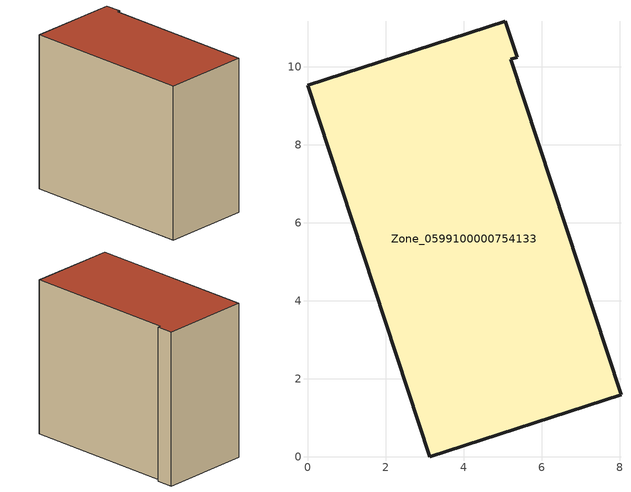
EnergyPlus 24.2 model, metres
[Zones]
Zone_0599100000754133
 floor ground (C_G): 5.06,11.17 5.37,10.25 5.21,10.2 8.03,1.6 3.13,0 0,9.52 z3.76
 wall outside (C_F): 5.37,10.25 5.06,11.17 0,9.52 3.13,0 8.03,1.6 5.21,10.2 5.37,10.25 z3.76:12.89
 roof outside (C_R): 3.13,0 8.03,1.6 5.21,10.2 5.37,10.25 5.06,11.17 0,9.52 z12.89
[BUILDING]
Pand.0599100000754133: North Axis=0; Terrain=City; Loads Convergence Tolerance Value=0.04; Temperature Convergence Tolerance Value=0.4; Solar Distribution=FullExterior; Maximum Number of Warmup Days=25; Minimum Number of Warmup Days=1
[Site:Location]
Rotterdam.The.Hague.AP_ZH_NLD Design_Conditions: Latitude=51.96; Longitude=4.45; Time Zone=1; Elevation=-4.5
[SITE:GROUNDTEMPERATURE:BUILDINGSURFACE]
18, 18, 18, 18, 18, 18, 18, 18, 18, 18, 18, 18
[MATERIAL] Thermal Absorptance=0.9; Solar Absorptance=0.7; Visible Absorptance=0.7
Name | Roughness | Thickness | Conductivity | Density | Specific Heat
G.TC.2006-2014 | MediumSmooth | 0.15 | 0.06 | 540 | 1210
F.TC.2006-2014 | Rough | 0.3 | 0.12 | 1920 | 840
R.TC.2006-2014 | MediumRough | 0.2 | 0.08 | 1500 | 1000
[CONSTRUCTION]
C_G: G.TC.2006-2014
C_F: F.TC.2006-2014
C_R: R.TC.2006-2014
[ZONE]
Zone_0599100000754133: Type=1; Multiplier=1; Ceiling Height=Autocalculate; Volume=Autocalculate; Floor Area=autocalculate; Part of Total Floor Area=Yes
[ZONEINFILTRATION:DESIGNFLOWRATE]
Infil_Zone_0599100000754133: Zone or ZoneList or Space or SpaceList=Zone_0599100000754133; Schedule=AlwaysOn; Design Flow Rate Calculation Method=Flow/Area; Flow Rate per Floor Area=0.0015; Constant Term Coefficient=1; Temperature Term Coefficient=0; Velocity Term Coefficient=0; Velocity Squared Term Coefficient=0
[HVACTEMPLATE:ZONE:IDEALLOADSAIRSYSTEM]
Zone_0599100000754133: Maximum Heating Supply Air Temperature=50; Minimum Cooling Supply Air Temperature=13; Maximum Heating Supply Air Humidity Ratio=0.0156; Minimum Cooling Supply Air Humidity Ratio=0.0077; Heating Limit=NoLimit; Cooling Limit=NoLimit; Dehumidification Control Type=ConstantSensibleHeatRatio; Cooling Sensible Heat Ratio=0.7; Dehumidification Setpoint=60; Humidification Control Type=None; Humidification Setpoint=30; Outdoor Air Method=None; Outdoor Air Flow Rate per Person=0.00944; Outdoor Air Flow Rate per Zone Floor Area=0; Outdoor Air Flow Rate per Zone=0; Demand Controlled Ventilation Type=None; Outdoor Air Economizer Type=NoEconomizer; Heat Recovery Type=None; Sensible Heat Recovery Effectiveness=0.7; Latent Heat Recovery Effectiveness=0.65
[ZONECONTROL:THERMOSTAT]
ThermostatControl_Zone_0599100000754133: Zone or ZoneList=Zone_0599100000754133; Control Type Schedule=DualSetpointControlType; Control 1=Thermostat_Zone_0599100000754133; Temperature Difference Between Cutout And Setpoint=0
[THERMOSTATSETPOINT:DUALSETPOINT]
Thermostat_Zone_0599100000754133: Heating Setpoint Temperature Schedule=HeatingSetpoint_Zone_0599100000754133; Cooling Setpoint Temperature Schedule=CoolingSetpoint_Zone_0599100000754133
[SCHEDULE:COMPACT]
HeatingSetpoint_Zone_0599100000754133: Through: 12/31, For: AllDays, Until: 24:00, 21
CoolingSetpoint_Zone_0599100000754133: Through: 12/31, For: AllDays, Until: 24:00, 24
DualSetpointControlType: Through: 12/31, For: AllDays, Until: 24:00, 4
AlwaysOn: Through: 12/31, For: AllDays, Until: 24:00, 1
